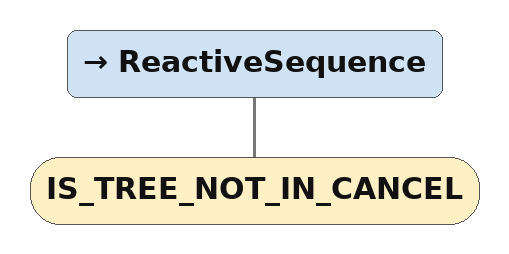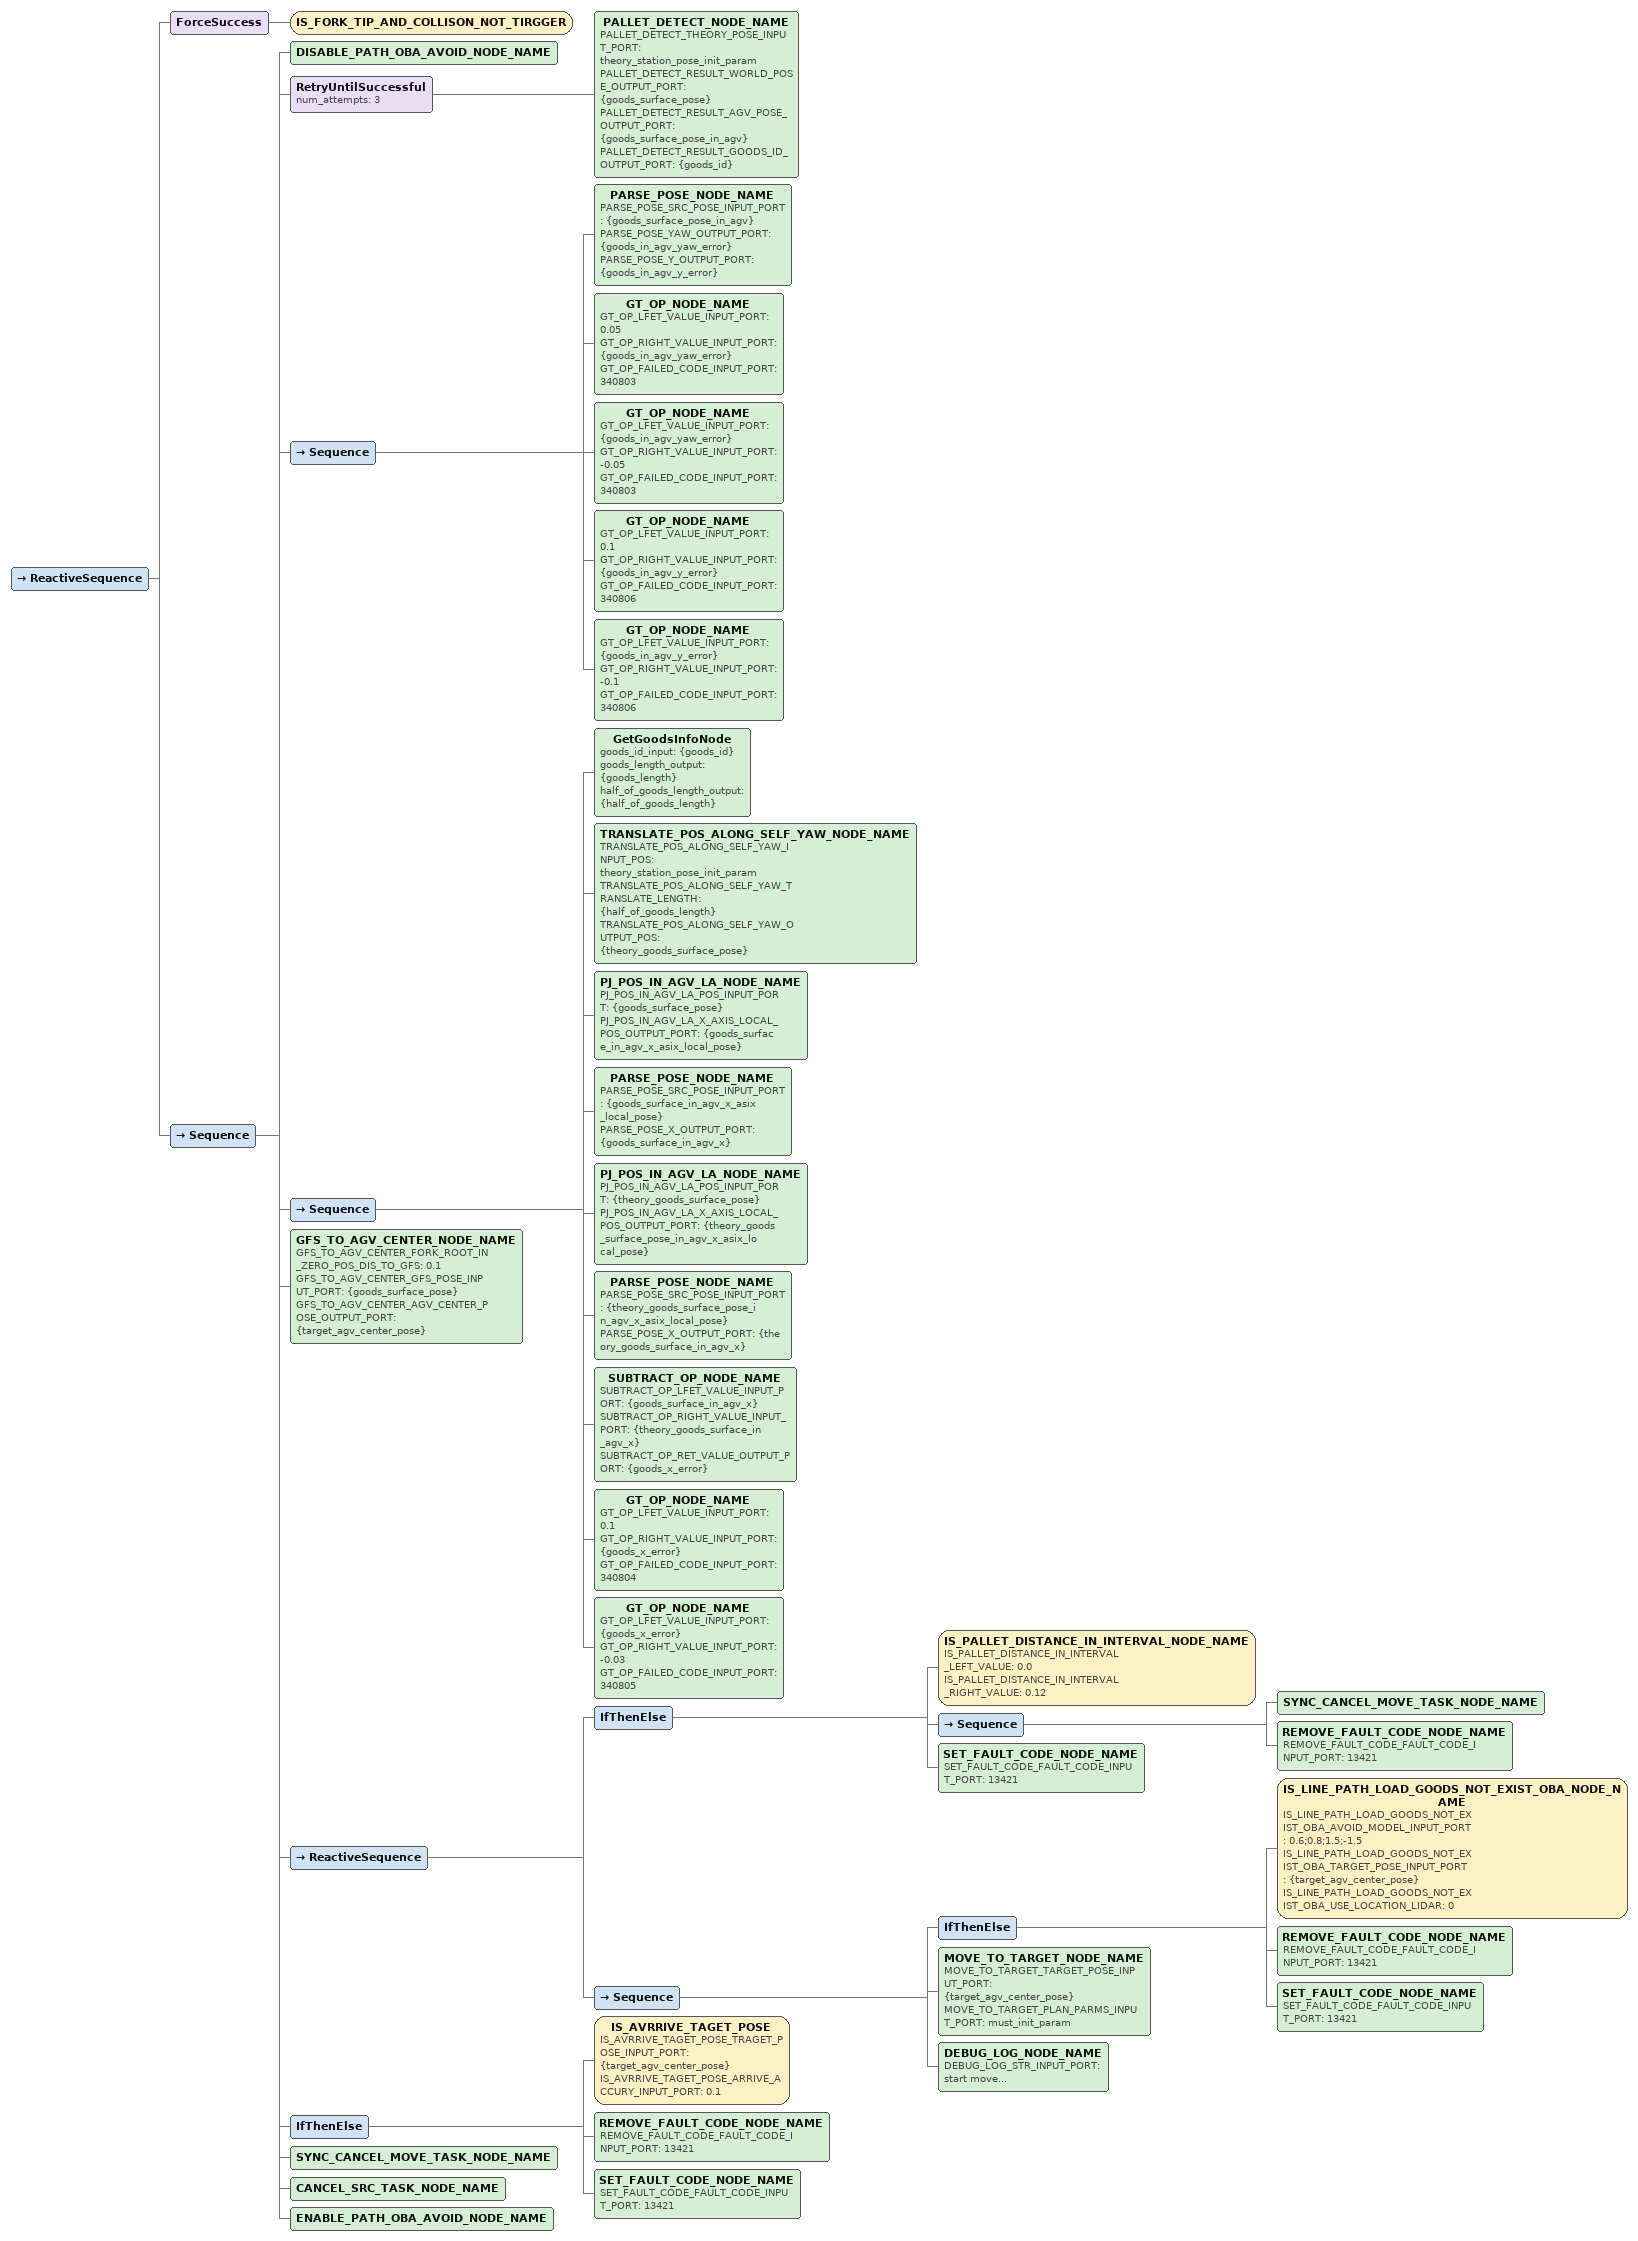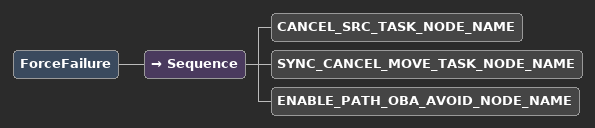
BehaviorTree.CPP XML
<ReactiveSequence>
   <IS_TREE_NOT_IN_CANCEL/>
</ReactiveSequence>

<ReactiveSequence>
   <ForceSuccess>
      <IS_FORK_TIP_AND_COLLISON_NOT_TIRGGER/>
   </ForceSuccess>
   <Sequence>
      <DISABLE_PATH_OBA_AVOID_NODE_NAME/>
      <!--识别不到时重试3次-->
      <RetryUntilSuccessful num_attempts="3">
         <PALLET_DETECT_NODE_NAME PALLET_DETECT_THEORY_POSE_INPUT_PORT="theory_station_pose_init_param" PALLET_DETECT_RESULT_WORLD_POSE_OUTPUT_PORT="{goods_surface_pose}" PALLET_DETECT_RESULT_AGV_POSE_OUTPUT_PORT="{goods_surface_pose_in_agv}" PALLET_DETECT_RESULT_GOODS_ID_OUTPUT_PORT="{goods_id}"/>
      </RetryUntilSuccessful>

      <!-- 检测识别Y方向及角度偏差是否在允许范围内 -->
      <Sequence>
         <PARSE_POSE_NODE_NAME PARSE_POSE_SRC_POSE_INPUT_PORT="{goods_surface_pose_in_agv}" PARSE_POSE_YAW_OUTPUT_PORT="{goods_in_agv_yaw_error}" PARSE_POSE_Y_OUTPUT_PORT="{goods_in_agv_y_error}"/>
         <!-- arctan(0.05)*180/3.14159 = 2.86°-->
         <GT_OP_NODE_NAME GT_OP_LFET_VALUE_INPUT_PORT="0.05" GT_OP_RIGHT_VALUE_INPUT_PORT="{goods_in_agv_yaw_error}" GT_OP_FAILED_CODE_INPUT_PORT="340803"/>
         <GT_OP_NODE_NAME GT_OP_LFET_VALUE_INPUT_PORT="{goods_in_agv_yaw_error}" GT_OP_RIGHT_VALUE_INPUT_PORT="-0.05" GT_OP_FAILED_CODE_INPUT_PORT="340803"/>
         <!-- 如果目标左右的偏差在[-0.1,0.1]之间则通过，否则报340806:左右偏差过大 -->
         <GT_OP_NODE_NAME GT_OP_LFET_VALUE_INPUT_PORT="0.1" GT_OP_RIGHT_VALUE_INPUT_PORT="{goods_in_agv_y_error}" GT_OP_FAILED_CODE_INPUT_PORT="340806"/>
         <GT_OP_NODE_NAME GT_OP_LFET_VALUE_INPUT_PORT="{goods_in_agv_y_error}" GT_OP_RIGHT_VALUE_INPUT_PORT="-0.1" GT_OP_FAILED_CODE_INPUT_PORT="340806"/>
      </Sequence>

      <!-- 检测识别X方向偏差是否在允许范围内 -->
      <Sequence>
         <GetGoodsInfoNode goods_id_input="{goods_id}" goods_length_output="{goods_length}" half_of_goods_length_output="{half_of_goods_length}"/>
         <TRANSLATE_POS_ALONG_SELF_YAW_NODE_NAME TRANSLATE_POS_ALONG_SELF_YAW_INPUT_POS="theory_station_pose_init_param" TRANSLATE_POS_ALONG_SELF_YAW_TRANSLATE_LENGTH="{half_of_goods_length}" TRANSLATE_POS_ALONG_SELF_YAW_OUTPUT_POS="{theory_goods_surface_pose}"/>
         <PJ_POS_IN_AGV_LA_NODE_NAME PJ_POS_IN_AGV_LA_POS_INPUT_PORT="{goods_surface_pose}" PJ_POS_IN_AGV_LA_X_AXIS_LOCAL_POS_OUTPUT_PORT="{goods_surface_in_agv_x_asix_local_pose}"/>
         <PARSE_POSE_NODE_NAME PARSE_POSE_SRC_POSE_INPUT_PORT="{goods_surface_in_agv_x_asix_local_pose}" PARSE_POSE_X_OUTPUT_PORT="{goods_surface_in_agv_x}"/>
         <PJ_POS_IN_AGV_LA_NODE_NAME PJ_POS_IN_AGV_LA_POS_INPUT_PORT="{theory_goods_surface_pose}" PJ_POS_IN_AGV_LA_X_AXIS_LOCAL_POS_OUTPUT_PORT="{theory_goods_surface_pose_in_agv_x_asix_local_pose}"/>
         <PARSE_POSE_NODE_NAME PARSE_POSE_SRC_POSE_INPUT_PORT="{theory_goods_surface_pose_in_agv_x_asix_local_pose}" PARSE_POSE_X_OUTPUT_PORT="{theory_goods_surface_in_agv_x}"/>
         <SUBTRACT_OP_NODE_NAME SUBTRACT_OP_LFET_VALUE_INPUT_PORT="{goods_surface_in_agv_x}" SUBTRACT_OP_RIGHT_VALUE_INPUT_PORT="{theory_goods_surface_in_agv_x}" SUBTRACT_OP_RET_VALUE_OUTPUT_PORT="{goods_x_error}"/>
         <GT_OP_NODE_NAME GT_OP_LFET_VALUE_INPUT_PORT="0.1" GT_OP_RIGHT_VALUE_INPUT_PORT="{goods_x_error}" GT_OP_FAILED_CODE_INPUT_PORT="340804"/>
         <GT_OP_NODE_NAME GT_OP_LFET_VALUE_INPUT_PORT="{goods_x_error}" GT_OP_RIGHT_VALUE_INPUT_PORT="-0.03" GT_OP_FAILED_CODE_INPUT_PORT="340805"/>
      </Sequence>

      <!--自适应取货，生成调整路线和取货目标点，车体移动到取货目标位置-->
      <GFS_TO_AGV_CENTER_NODE_NAME GFS_TO_AGV_CENTER_FORK_ROOT_IN_ZERO_POS_DIS_TO_GFS="0.1" GFS_TO_AGV_CENTER_GFS_POSE_INPUT_PORT="{goods_surface_pose}" GFS_TO_AGV_CENTER_AGV_CENTER_POSE_OUTPUT_PORT="{target_agv_center_pose}"/>
      <ReactiveSequence>
         <!--到达目标终点，监测距离目标12cm时停止-->
         <IfThenElse>
            <!--如果移动到达目标终点，返回错误码13421，否则继续移动-->
            <IS_PALLET_DISTANCE_IN_INTERVAL_NODE_NAME IS_PALLET_DISTANCE_IN_INTERVAL_LEFT_VALUE="0.0" IS_PALLET_DISTANCE_IN_INTERVAL_RIGHT_VALUE="0.12"/>
            <Sequence>
               <SYNC_CANCEL_MOVE_TASK_NODE_NAME/>
               <REMOVE_FAULT_CODE_NODE_NAME REMOVE_FAULT_CODE_FAULT_CODE_INPUT_PORT="13421"/>
            </Sequence>
            <SET_FAULT_CODE_NODE_NAME SET_FAULT_CODE_FAULT_CODE_INPUT_PORT="13421"/>
        </IfThenElse>

         <Sequence>
            <!-- 如果取货路径上没有障碍物，则清除错误码13421，否则设置错误码13421 -->
            <IfThenElse>
               <IS_LINE_PATH_LOAD_GOODS_NOT_EXIST_OBA_NODE_NAME IS_LINE_PATH_LOAD_GOODS_NOT_EXIST_OBA_AVOID_MODEL_INPUT_PORT="0.6;0.8;1.5;-1.5" IS_LINE_PATH_LOAD_GOODS_NOT_EXIST_OBA_TARGET_POSE_INPUT_PORT="{target_agv_center_pose}" IS_LINE_PATH_LOAD_GOODS_NOT_EXIST_OBA_USE_LOCATION_LIDAR="0"/>
               <REMOVE_FAULT_CODE_NODE_NAME REMOVE_FAULT_CODE_FAULT_CODE_INPUT_PORT="13421"/>
                <SET_FAULT_CODE_NODE_NAME SET_FAULT_CODE_FAULT_CODE_INPUT_PORT="13421"/>
            </IfThenElse>

            <!--车体移动到取货目标位置-->
            <MOVE_TO_TARGET_NODE_NAME MOVE_TO_TARGET_TARGET_POSE_INPUT_PORT="{target_agv_center_pose}" MOVE_TO_TARGET_PLAN_PARMS_INPUT_PORT="must_init_param"/>
            <DEBUG_LOG_NODE_NAME DEBUG_LOG_STR_INPUT_PORT="start move..."/>
         </Sequence>
      </ReactiveSequence>
      <IfThenElse>
         <!--如果移动到达目标终点，返回错误码13421，否则继续移动-->
         <IS_AVRRIVE_TAGET_POSE IS_AVRRIVE_TAGET_POSE_TRAGET_POSE_INPUT_PORT="{target_agv_center_pose}" IS_AVRRIVE_TAGET_POSE_ARRIVE_ACCURY_INPUT_PORT="0.1"/>
         <REMOVE_FAULT_CODE_NODE_NAME REMOVE_FAULT_CODE_FAULT_CODE_INPUT_PORT="13421"/>
         <SET_FAULT_CODE_NODE_NAME SET_FAULT_CODE_FAULT_CODE_INPUT_PORT="13421"/>
      </IfThenElse>
      <SYNC_CANCEL_MOVE_TASK_NODE_NAME/>
      <CANCEL_SRC_TASK_NODE_NAME/>
      <ENABLE_PATH_OBA_AVOID_NODE_NAME/>
   </Sequence>
</ReactiveSequence>

<ForceFailure>
   <Sequence>
      <CANCEL_SRC_TASK_NODE_NAME/>
      <SYNC_CANCEL_MOVE_TASK_NODE_NAME/>
      <ENABLE_PATH_OBA_AVOID_NODE_NAME/>
   </Sequence>
</ForceFailure>
